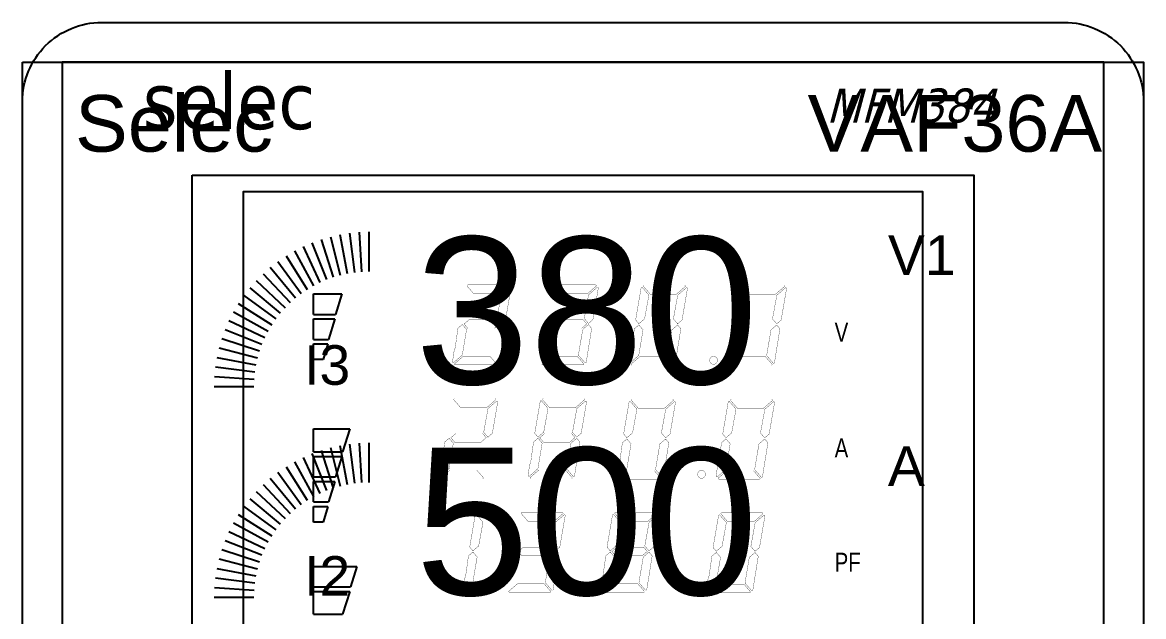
# Model space of a CAD drawing. Header units: millimetres. Extents: x 0 to 6126, y 0 to 4331.
# Drawn here: x 2050.2 to 2149.2, y 3653.4 to 3705.9 of the extents above; entities that cross this region are included whole.
import ezdxf

# ---------------------------------------------------------------- set-up
doc = ezdxf.new("R2010")
doc.units = ezdxf.units.MM
doc.layers.add('Text', color=4, linetype='Continuous')
doc.layers.add('THIET BI', color=2, linetype='Continuous')
doc.styles.add('chuviet', font='arial.ttf')
doc.styles.add('T25', font='txt', dxfattribs={"width": 0.8})

# ---------------------------------------------------------------- blocks, each defined once
blk = doc.blocks.new('vaf36A')
at = {"linetype": 'Continuous', "ltscale": 0.5}
h = blk.add_hatch(color=7, dxfattribs=at)
edge = h.paths.add_edge_path()
edge.add_ellipse((61878.077, -3190.666), major_axis=(-3.632, -3.632), ratio=0.454554, start_angle=0, end_angle=360, ccw=False)
edge = h.paths.add_edge_path()
edge.add_ellipse((61929.865, -3190.666), major_axis=(-3.632, -3.632), ratio=0.454554, start_angle=0, end_angle=360, ccw=False)
edge = h.paths.add_edge_path()
edge.add_ellipse((61943.071, -3190.666), major_axis=(-3.632, -3.632), ratio=0.454554, start_angle=0, end_angle=360, ccw=False)
h.paths.add_polyline_path([(61872.287, -3187.55, 1), (61874.706, -3187.55, 1)])
h.paths.add_polyline_path([(61927.902, -3187.617), (61925.288, -3187.617), (61926.595, -3189.17)])
h.paths.add_polyline_path([(61940.556, -3186.064), (61939.249, -3187.617), (61941.863, -3187.617)])
at = {"layer": 'THIET BI', "color": 7, "linetype": 'Continuous', "ltscale": 0.5}
for p, q in [((61888.862, -3119.303), (61889.732, -3122.693)), ((61888.862, -3119.303), (61889.732, -3122.693)), ((61889.699, -3119.116), (61890.355, -3122.554)), ((61889.699, -3119.116), (61890.355, -3122.554)), ((61890.546, -3118.982), (61890.985, -3122.454)), ((61890.546, -3118.982), (61890.985, -3122.454)), ((61891.4, -3118.901), (61891.619, -3122.394)), ((61891.4, -3118.901), (61891.619, -3122.394)), ((61892.257, -3118.874), (61892.257, -3122.374)), ((61892.257, -3118.874), (61892.257, -3122.374)), ((61886.445, -3120.173), (61887.935, -3123.34)), ((61886.445, -3120.173), (61887.935, -3123.34)), ((61887.232, -3119.833), (61888.52, -3123.087)), ((61887.232, -3119.833), (61888.52, -3123.087)), ((61888.039, -3119.542), (61889.12, -3122.871)), ((61888.039, -3119.542), (61889.12, -3122.871)), ((61884.943, -3120.999), (61886.818, -3123.954)), ((61884.943, -3120.999), (61886.818, -3123.954)), ((61885.681, -3120.563), (61887.367, -3123.63)), ((61885.681, -3120.563), (61887.367, -3123.63)), ((61883.556, -3122.007), (61885.787, -3124.703)), ((61883.556, -3122.007), (61885.787, -3124.703)), ((61884.233, -3121.481), (61886.291, -3124.313)), ((61884.233, -3121.481), (61886.291, -3124.313)), ((61882.306, -3123.18), (61884.858, -3125.576)), ((61882.306, -3123.18), (61884.858, -3125.576)), ((61882.913, -3122.574), (61885.309, -3125.125)), ((61882.913, -3122.574), (61885.309, -3125.125)), ((61881.739, -3123.823), (61884.436, -3126.054)), ((61881.739, -3123.823), (61884.436, -3126.054)), ((61880.732, -3125.21), (61883.687, -3127.085)), ((61880.732, -3125.21), (61883.687, -3127.085)), ((61881.214, -3124.501), (61884.045, -3126.558)), ((61881.214, -3124.501), (61884.045, -3126.558)), ((61880.295, -3125.948), (61883.362, -3127.634)), ((61880.295, -3125.948), (61883.362, -3127.634)), ((61879.906, -3126.712), (61883.073, -3128.202)), ((61879.906, -3126.712), (61883.073, -3128.202)), ((61879.275, -3128.306), (61882.603, -3129.388)), ((61879.275, -3128.306), (61882.603, -3129.388)), ((61879.565, -3127.499), (61882.819, -3128.788)), ((61879.565, -3127.499), (61882.819, -3128.788)), ((61879.036, -3129.13), (61882.426, -3130)), ((61879.036, -3129.13), (61882.426, -3130)), ((61878.848, -3129.966), (61882.286, -3130.622)), ((61878.848, -3129.966), (61882.286, -3130.622)), ((61878.714, -3130.813), (61882.187, -3131.252)), ((61878.714, -3130.813), (61882.187, -3131.252)), ((61878.634, -3131.667), (61882.127, -3131.887)), ((61878.634, -3131.667), (61882.127, -3131.887)), ((61878.607, -3132.524), (61882.107, -3132.524)), ((61878.607, -3132.524), (61882.107, -3132.524)), ((61878.607, -3132.524), (61882.107, -3132.524)), ((61878.607, -3132.524), (61882.107, -3132.524)), ((61888.039, -3138.178), (61889.12, -3141.506)), ((61888.039, -3138.178), (61889.12, -3141.506)), ((61888.862, -3137.938), (61889.732, -3141.328)), ((61888.862, -3137.938), (61889.732, -3141.328)), ((61889.699, -3137.751), (61890.355, -3141.189)), ((61889.699, -3137.751), (61890.355, -3141.189)), ((61890.546, -3137.617), (61890.985, -3141.09)), ((61890.546, -3137.617), (61890.985, -3141.09)), ((61891.4, -3137.536), (61891.619, -3141.03)), ((61891.4, -3137.536), (61891.619, -3141.03)), ((61892.257, -3137.51), (61892.257, -3141.01)), ((61892.257, -3137.51), (61892.257, -3141.01)), ((61885.681, -3139.198), (61887.367, -3142.265)), ((61885.681, -3139.198), (61887.367, -3142.265)), ((61886.445, -3138.809), (61887.935, -3141.976)), ((61886.445, -3138.809), (61887.935, -3141.976)), ((61887.232, -3138.468), (61888.52, -3141.722)), ((61887.232, -3138.468), (61888.52, -3141.722)), ((61884.233, -3140.116), (61886.291, -3142.948)), ((61884.233, -3140.116), (61886.291, -3142.948)), ((61884.943, -3139.634), (61886.818, -3142.59)), ((61884.943, -3139.634), (61886.818, -3142.59)), ((61882.913, -3141.209), (61885.309, -3143.761)), ((61882.913, -3141.209), (61885.309, -3143.761)), ((61883.556, -3140.642), (61885.787, -3143.339)), ((61883.556, -3140.642), (61885.787, -3143.339)), ((61882.306, -3141.815), (61884.858, -3144.211)), ((61882.306, -3141.815), (61884.858, -3144.211)), ((61881.214, -3143.136), (61884.045, -3145.194)), ((61881.214, -3143.136), (61884.045, -3145.194)), ((61881.739, -3142.459), (61884.436, -3144.69)), ((61881.739, -3142.459), (61884.436, -3144.69)), ((61880.732, -3143.846), (61883.687, -3145.721)), ((61880.732, -3143.846), (61883.687, -3145.721)), ((61880.295, -3144.584), (61883.362, -3146.27)), ((61880.295, -3144.584), (61883.362, -3146.27)), ((61879.565, -3146.135), (61882.819, -3147.423)), ((61879.565, -3146.135), (61882.819, -3147.423)), ((61879.906, -3145.348), (61883.073, -3146.838)), ((61879.906, -3145.348), (61883.073, -3146.838)), ((61879.275, -3146.941), (61882.603, -3148.023)), ((61879.275, -3146.941), (61882.603, -3148.023)), ((61879.036, -3147.765), (61882.426, -3148.635)), ((61879.036, -3147.765), (61882.426, -3148.635)), ((61878.848, -3148.602), (61882.286, -3149.258)), ((61878.848, -3148.602), (61882.286, -3149.258)), ((61878.714, -3149.449), (61882.187, -3149.887)), ((61878.714, -3149.449), (61882.187, -3149.887)), ((61878.607, -3151.16), (61882.107, -3151.16)), ((61878.607, -3151.16), (61882.107, -3151.16)), ((61878.607, -3151.16), (61882.107, -3151.16)), ((61878.607, -3151.16), (61882.107, -3151.16)), ((61878.634, -3150.302), (61882.127, -3150.522)), ((61878.634, -3150.302), (61882.127, -3150.522)), ((61890.546, -3157.078), (61890.985, -3160.55)), ((61890.546, -3157.078), (61890.985, -3160.55)), ((61891.4, -3156.997), (61891.619, -3160.49)), ((61891.4, -3156.997), (61891.619, -3160.49)), ((61892.257, -3156.97), (61892.257, -3160.47)), ((61892.257, -3156.97), (61892.257, -3160.47)), ((61887.232, -3157.929), (61888.52, -3161.183)), ((61887.232, -3157.929), (61888.52, -3161.183)), ((61888.039, -3157.638), (61889.12, -3160.967)), ((61888.039, -3157.638), (61889.12, -3160.967)), ((61888.862, -3157.399), (61889.732, -3160.789)), ((61888.862, -3157.399), (61889.732, -3160.789)), ((61889.699, -3157.212), (61890.355, -3160.65)), ((61889.699, -3157.212), (61890.355, -3160.65)), ((61885.681, -3158.659), (61887.367, -3161.726)), ((61885.681, -3158.659), (61887.367, -3161.726)), ((61886.445, -3158.269), (61887.935, -3161.436)), ((61886.445, -3158.269), (61887.935, -3161.436)), ((61884.233, -3159.577), (61886.291, -3162.409)), ((61884.233, -3159.577), (61886.291, -3162.409)), ((61884.943, -3159.095), (61886.818, -3162.05)), ((61884.943, -3159.095), (61886.818, -3162.05)), ((61882.913, -3160.67), (61885.309, -3163.221)), ((61882.913, -3160.67), (61885.309, -3163.221)), ((61883.556, -3160.103), (61885.787, -3162.8)), ((61883.556, -3160.103), (61885.787, -3162.8)), ((61881.739, -3161.919), (61884.436, -3164.15)), ((61881.739, -3161.919), (61884.436, -3164.15)), ((61882.306, -3161.276), (61884.858, -3163.672)), ((61882.306, -3161.276), (61884.858, -3163.672)), ((61881.214, -3162.597), (61884.045, -3164.654)), ((61881.214, -3162.597), (61884.045, -3164.654)), ((61880.732, -3163.306), (61883.687, -3165.182)), ((61880.732, -3163.306), (61883.687, -3165.182)), ((61879.906, -3164.808), (61883.073, -3166.299)), ((61879.906, -3164.808), (61883.073, -3166.299)), ((61880.295, -3164.044), (61883.362, -3165.731)), ((61880.295, -3164.044), (61883.362, -3165.731)), ((61879.565, -3165.595), (61882.819, -3166.884)), ((61879.565, -3165.595), (61882.819, -3166.884)), ((61879.275, -3166.402), (61882.603, -3167.484)), ((61879.275, -3166.402), (61882.603, -3167.484)), ((61879.036, -3167.226), (61882.426, -3168.096)), ((61879.036, -3167.226), (61882.426, -3168.096)), ((61878.714, -3168.91), (61882.187, -3169.348)), ((61878.714, -3168.91), (61882.187, -3169.348)), ((61878.848, -3168.063), (61882.286, -3168.718)), ((61878.848, -3168.063), (61882.286, -3168.718)), ((61878.634, -3169.763), (61882.127, -3169.983)), ((61878.634, -3169.763), (61882.127, -3169.983)), ((61878.607, -3170.62), (61882.107, -3170.62)), ((61878.607, -3170.62), (61882.107, -3170.62)), ((61878.607, -3170.62), (61882.107, -3170.62)), ((61878.607, -3170.62), (61882.107, -3170.62)), ((61926.595, -3187.617), (61926.595, -3183.874)), ((61926.595, -3183.874), (61930.828, -3183.874)), ((61937.125, -3183.874), (61940.556, -3183.874)), ((61940.556, -3186.064), (61940.556, -3183.874)), ((61940.556, -3186.064), (61939.249, -3187.617)), ((61940.556, -3186.064), (61941.863, -3187.617)), ((61927.902, -3187.617), (61925.288, -3187.617)), ((61926.595, -3189.17), (61925.288, -3187.617)), ((61926.595, -3189.17), (61927.902, -3187.617)), ((61941.863, -3187.617), (61939.249, -3187.617))]:
    blk.add_line(p, q, dxfattribs=at)
for points in [[(61861.667, -3103.869), (61960.667, -3103.869), (61960.667, -3202.869), (61861.667, -3202.869)], [(61876.667, -3113.869), (61945.667, -3113.869), (61945.667, -3172.869), (61876.667, -3172.869)]]:
    blk.add_lwpolyline(points, close=True, dxfattribs=at)
blk.add_circle((61873.497, -3187.55), 1.21, dxfattribs=at)
at = {"layer": 'THIET BI', "color": 7, "linetype": 'Continuous', "ltscale": 0.5, "extrusion": (0, 0, -1)}
for centre in [(61878.077, -3190.666), (61929.865, -3190.666), (61943.071, -3190.666)]:
    blk.add_ellipse(centre, major_axis=(-3.632, -3.632), ratio=0.454554, dxfattribs=at)
at = {"layer": 'THIET BI', "color": 7, "linetype": 'Continuous', "ltscale": 0.5, "style": 'chuviet'}
for s, height, p in [('Selec', 5, (61866.313, -3111.789)), ('VAF36A', 5, (61930.997, -3111.789)), ('380', 13, (61896.329, -3132.317)), ('V1', 3.5, (61938.092, -3122.679)), ('I3', 3.5, (61886.538, -3132.388)), ('500', 13, (61896.329, -3150.952)), ('A', 3.5, (61938.092, -3141.314)), ('I2', 3.5, (61886.538, -3151.024)), ('50.0', 13, (61896.329, -3170.413)), ('I1', 3.5, (61886.538, -3170.484)), ('Hz', 3.5, (61937.826, -3170.484)), ('PRG', 2, (61930.997, -3184.72)), ('A/M', 2, (61866.725, -3188.55)), ('I/h', 2, (61931.607, -3194.777)), ('V/r', 2, (61944.813, -3194.777)), ('VAF', 2, (61880.194, -3194.777))]:
    blk.add_text(s, height=height, dxfattribs=at).set_placement(p)
blk = doc.blocks.new('MFM384')
at = {"color": 6}
for p, q in [((-23.804, 73.203), (-23.804, 75.015)), ((-23.804, 75.015), (-21.286, 75.015)), ((-21.286, 75.015), (-21.844, 73.203)), ((-23.804, 73.203), (-21.844, 73.203)), ((-23.804, 70.99), (-23.804, 72.803)), ((-23.804, 72.803), (-21.907, 72.803)), ((-21.907, 72.803), (-22.465, 70.99)), ((-23.804, 70.99), (-22.465, 70.99)), ((-23.804, 69.203), (-23.804, 70.59)), ((-23.804, 70.59), (-22.528, 70.59)), ((-22.528, 70.59), (-22.955, 69.203)), ((-22.955, 69.203), (-23.804, 69.203)), ((-23.804, 61.06), (-23.804, 63.078)), ((-23.804, 63.078), (-20.602, 63.078)), ((-20.602, 63.078), (-21.223, 61.06)), ((-23.804, 61.06), (-21.223, 61.06)), ((-23.804, 58.847), (-23.804, 60.659)), ((-23.804, 60.659), (-21.286, 60.659)), ((-21.286, 60.659), (-21.844, 58.847)), ((-23.804, 58.847), (-21.844, 58.847)), ((-23.804, 56.634), (-23.804, 58.447)), ((-23.804, 58.447), (-21.907, 58.447)), ((-21.907, 58.447), (-22.465, 56.634)), ((-23.804, 56.634), (-22.465, 56.634)), ((-23.804, 54.847), (-23.804, 56.234)), ((-23.804, 56.234), (-22.528, 56.234)), ((-22.528, 56.234), (-22.955, 54.847)), ((-22.955, 54.847), (-23.804, 54.847)), ((-23.804, 49.122), (-23.804, 50.935)), ((-23.804, 50.935), (-19.981, 50.935)), ((-19.981, 50.935), (-20.539, 49.122)), ((-23.804, 49.122), (-20.539, 49.122)), ((-23.804, 46.704), (-23.804, 48.722)), ((-23.804, 48.722), (-20.602, 48.722)), ((-20.602, 48.722), (-21.223, 46.704)), ((-23.804, 46.704), (-21.223, 46.704))]:
    blk.add_line(p, q, dxfattribs=at)
blk.add_lwpolyline([(-42.5, 99), (42.5, 99, -0.414214), (49.5, 92), (49.5, 7, -0.414214), (42.5, 0), (-42.5, 0, -0.414214), (-49.5, 7), (-49.5, 92, -0.414214)], format="xyb", close=True, dxfattribs=at)
blk.add_lwpolyline([(-30, 24.042), (30, 24.042), (30, 84.042), (-30, 84.042)], close=True, dxfattribs=at)
at = {"color": 6, "linetype": 'ByBlock', "lineweight": -2, "const_width": 0.0247}
for points in [[(-10.225, 75.691), (-10.231, 75.697), (-10.235, 75.704), (-10.238, 75.712), (-10.241, 75.72), (-10.242, 75.728), (-10.243, 75.737), (-10.24, 75.755), (-10.233, 75.772), (-10.222, 75.786), (-10.208, 75.797), (-10.191, 75.804), (-10.173, 75.807), (-6.613, 75.807), (-6.594, 75.804), (-6.578, 75.797), (-6.564, 75.786), (-6.553, 75.772), (-6.546, 75.755), (-6.543, 75.737), (-6.544, 75.726), (-6.546, 75.717), (-6.549, 75.707), (-6.554, 75.699), (-6.56, 75.691), (-6.567, 75.684), (-7.312, 75.037), (-9.657, 75.037)], [(-7.6, 72.834), (-7.22, 74.931), (-6.475, 75.578), (-6.468, 75.583), (-6.461, 75.587), (-6.454, 75.591), (-6.446, 75.594), (-6.438, 75.595), (-6.429, 75.595), (-6.411, 75.593), (-6.394, 75.586), (-6.38, 75.575), (-6.369, 75.561), (-6.362, 75.544), (-6.359, 75.525), (-6.359, 75.524), (-6.359, 75.522), (-6.359, 75.52), (-6.36, 75.519), (-6.36, 75.517), (-6.36, 75.515), (-6.836, 72.742), (-7.226, 72.403)], [(-2.515, 75.691), (-2.52, 75.697), (-2.524, 75.704), (-2.528, 75.712), (-2.53, 75.72), (-2.532, 75.728), (-2.532, 75.737), (-2.53, 75.755), (-2.522, 75.772), (-2.512, 75.786), (-2.497, 75.797), (-2.481, 75.804), (-2.462, 75.807), (1.098, 75.807), (1.116, 75.804), (1.133, 75.797), (1.147, 75.786), (1.158, 75.772), (1.165, 75.755), (1.168, 75.737), (1.167, 75.726), (1.165, 75.717), (1.162, 75.707), (1.157, 75.699), (1.151, 75.691), (1.144, 75.684), (0.399, 75.037), (-1.946, 75.037)], [(0.11, 72.834), (0.491, 74.931), (1.235, 75.578), (1.242, 75.583), (1.249, 75.587), (1.257, 75.591), (1.265, 75.594), (1.273, 75.595), (1.281, 75.595), (1.3, 75.593), (1.317, 75.586), (1.331, 75.575), (1.342, 75.561), (1.349, 75.544), (1.351, 75.525), (1.351, 75.524), (1.351, 75.522), (1.351, 75.52), (1.351, 75.519), (1.351, 75.517), (1.351, 75.515), (0.875, 72.742), (0.485, 72.403)], [(4.936, 72.375), (4.647, 72.707), (5.13, 75.528), (5.134, 75.544), (5.142, 75.559), (5.153, 75.571), (5.166, 75.58), (5.182, 75.586), (5.199, 75.588), (5.209, 75.587), (5.219, 75.585), (5.228, 75.582), (5.237, 75.577), (5.245, 75.571), (5.252, 75.564), (5.82, 74.91), (5.44, 72.813)], [(5.357, 75.656), (5.352, 75.662), (5.348, 75.669), (5.345, 75.677), (5.342, 75.685), (5.341, 75.693), (5.34, 75.702), (5.343, 75.72), (5.35, 75.737), (5.361, 75.751), (5.375, 75.762), (5.392, 75.769), (5.41, 75.772), (8.97, 75.772), (8.989, 75.769), (9.005, 75.762), (9.019, 75.751), (9.03, 75.737), (9.037, 75.72), (9.04, 75.702), (9.039, 75.691), (9.037, 75.682), (9.034, 75.672), (9.029, 75.664), (9.023, 75.656), (9.016, 75.649), (8.271, 75.002), (5.926, 75.002)], [(7.983, 72.799), (8.363, 74.896), (9.108, 75.543), (9.115, 75.548), (9.122, 75.552), (9.129, 75.556), (9.137, 75.559), (9.145, 75.56), (9.154, 75.56), (9.172, 75.558), (9.189, 75.551), (9.203, 75.54), (9.214, 75.526), (9.221, 75.509), (9.224, 75.49), (9.224, 75.489), (9.223, 75.487), (9.223, 75.485), (9.223, 75.484), (9.223, 75.482), (9.223, 75.48), (8.747, 72.707), (8.357, 72.368)], [(13.688, 72.375), (13.399, 72.707), (13.881, 75.528), (13.886, 75.544), (13.894, 75.559), (13.905, 75.571), (13.918, 75.58), (13.934, 75.586), (13.951, 75.588), (13.961, 75.587), (13.971, 75.585), (13.98, 75.582), (13.988, 75.577), (13.996, 75.571), (14.004, 75.564), (14.572, 74.91), (14.192, 72.813)], [(14.109, 75.656), (14.104, 75.662), (14.1, 75.669), (14.096, 75.677), (14.094, 75.685), (14.093, 75.693), (14.092, 75.702), (14.095, 75.72), (14.102, 75.737), (14.113, 75.751), (14.127, 75.762), (14.144, 75.769), (14.162, 75.772), (17.722, 75.772), (17.74, 75.769), (17.757, 75.762), (17.771, 75.751), (17.782, 75.737), (17.789, 75.72), (17.792, 75.702), (17.791, 75.691), (17.789, 75.682), (17.786, 75.672), (17.781, 75.664), (17.775, 75.656), (17.768, 75.649), (17.023, 75.002), (14.678, 75.002)], [(16.735, 72.799), (17.115, 74.896), (17.86, 75.543), (17.866, 75.548), (17.873, 75.552), (17.881, 75.556), (17.889, 75.559), (17.897, 75.56), (17.905, 75.56), (17.924, 75.558), (17.941, 75.551), (17.955, 75.54), (17.966, 75.526), (17.973, 75.509), (17.975, 75.49), (17.975, 75.489), (17.975, 75.487), (17.975, 75.485), (17.975, 75.484), (17.975, 75.482), (17.975, 75.48), (17.499, 72.707), (17.109, 72.368)], [(-11.404, 68.965), (-10.659, 69.612), (-10.279, 71.88), (-10.654, 72.311), (-11.044, 71.972), (-11.079, 71.721), (-11.167, 71.093), (-11.282, 70.277), (-11.396, 69.899), (-11.485, 69.271), (-11.52, 69.018), (-11.517, 68.999), (-11.51, 68.983), (-11.499, 68.968), (-11.485, 68.958), (-11.469, 68.951), (-11.45, 68.948), (-11.441, 68.949), (-11.433, 68.95), (-11.425, 68.952), (-11.418, 68.956), (-11.411, 68.96)], [(-10.173, 71.972), (-10.502, 72.35), (-10.051, 72.742), (-7.706, 72.742), (-7.377, 72.364), (-7.828, 71.972)], [(-2.463, 71.972), (-2.791, 72.35), (-2.341, 72.742), (0.005, 72.742), (0.333, 72.364), (-0.117, 71.972)], [(0.767, 71.972), (0.478, 72.304), (-0.026, 71.866), (-0.406, 69.598), (0.163, 68.944), (0.17, 68.937), (0.178, 68.931), (0.186, 68.926), (0.195, 68.923), (0.205, 68.921), (0.215, 68.921), (0.232, 68.922), (0.248, 68.928), (0.261, 68.937), (0.272, 68.949), (0.28, 68.964), (0.285, 68.981)], [(4.179, 68.93), (4.923, 69.577), (5.304, 71.845), (4.929, 72.276), (4.539, 71.937), (4.504, 71.686), (4.416, 71.058), (4.301, 70.242), (4.186, 69.864), (4.098, 69.236), (4.063, 68.983), (4.065, 68.964), (4.072, 68.948), (4.083, 68.933), (4.098, 68.923), (4.114, 68.916), (4.133, 68.913), (4.142, 68.914), (4.15, 68.915), (4.158, 68.917), (4.165, 68.921), (4.172, 68.925)], [(8.639, 71.937), (8.35, 72.269), (7.847, 71.831), (7.466, 69.563), (8.035, 68.909), (8.042, 68.902), (8.05, 68.896), (8.058, 68.891), (8.068, 68.888), (8.077, 68.886), (8.088, 68.886), (8.105, 68.887), (8.12, 68.893), (8.134, 68.902), (8.145, 68.914), (8.153, 68.929), (8.157, 68.946)], [(12.931, 68.93), (13.675, 69.577), (14.056, 71.845), (13.681, 72.276), (13.291, 71.937), (13.256, 71.686), (13.168, 71.058), (13.053, 70.242), (12.938, 69.864), (12.85, 69.236), (12.815, 68.983), (12.817, 68.964), (12.824, 68.948), (12.835, 68.933), (12.849, 68.923), (12.866, 68.916), (12.885, 68.913), (12.893, 68.914), (12.902, 68.915), (12.909, 68.917), (12.917, 68.921), (12.924, 68.925)], [(17.391, 71.937), (17.102, 72.269), (16.599, 71.831), (16.218, 69.563), (16.787, 68.909), (16.794, 68.902), (16.802, 68.896), (16.81, 68.891), (16.819, 68.888), (16.829, 68.886), (16.839, 68.886), (16.856, 68.887), (16.872, 68.893), (16.885, 68.902), (16.896, 68.914), (16.904, 68.929), (16.909, 68.946)], [(-11.266, 68.737), (-11.285, 68.739), (-11.302, 68.746), (-11.316, 68.757), (-11.327, 68.772), (-11.334, 68.788), (-11.336, 68.807), (-11.336, 68.817), (-11.334, 68.827), (-11.33, 68.836), (-11.325, 68.844), (-11.319, 68.852), (-11.312, 68.86), (-10.568, 69.507), (-8.222, 69.507), (-7.654, 68.853), (-7.649, 68.846), (-7.644, 68.839), (-7.641, 68.831), (-7.638, 68.823), (-7.637, 68.815), (-7.637, 68.807), (-7.639, 68.788), (-7.646, 68.772), (-7.657, 68.757), (-7.671, 68.746), (-7.688, 68.739), (-7.707, 68.737)], [(-3.556, 68.737), (-3.574, 68.739), (-3.591, 68.746), (-3.605, 68.757), (-3.616, 68.772), (-3.623, 68.788), (-3.626, 68.807), (-3.625, 68.817), (-3.623, 68.827), (-3.62, 68.836), (-3.615, 68.844), (-3.609, 68.852), (-3.602, 68.86), (-2.857, 69.507), (-0.512, 69.507), (0.057, 68.853), (0.062, 68.846), (0.066, 68.839), (0.07, 68.831), (0.072, 68.823), (0.074, 68.815), (0.074, 68.807), (0.072, 68.788), (0.064, 68.772), (0.054, 68.757), (0.039, 68.746), (0.023, 68.739), (0.004, 68.737)], [(4.317, 68.702), (4.298, 68.704), (4.281, 68.711), (4.267, 68.722), (4.256, 68.737), (4.249, 68.753), (4.247, 68.772), (4.247, 68.782), (4.249, 68.792), (4.253, 68.801), (4.257, 68.809), (4.263, 68.817), (4.271, 68.825), (5.015, 69.472), (7.361, 69.472), (7.929, 68.818), (7.934, 68.811), (7.939, 68.804), (7.942, 68.796), (7.944, 68.788), (7.946, 68.78), (7.946, 68.772), (7.944, 68.753), (7.937, 68.737), (7.926, 68.722), (7.912, 68.711), (7.895, 68.704), (7.876, 68.702)], [(11.876, 69.146), (11.864, 69.239), (11.829, 69.323), (11.774, 69.394), (11.703, 69.449), (11.619, 69.484), (11.526, 69.496), (11.433, 69.484), (11.35, 69.449), (11.279, 69.394), (11.224, 69.323), (11.189, 69.239), (11.176, 69.146), (11.189, 69.054), (11.224, 68.97), (11.279, 68.899), (11.35, 68.844), (11.433, 68.809), (11.526, 68.796), (11.619, 68.809), (11.703, 68.844), (11.774, 68.899), (11.829, 68.97), (11.864, 69.054)], [(13.069, 68.702), (13.05, 68.704), (13.033, 68.711), (13.019, 68.722), (13.008, 68.737), (13.001, 68.753), (12.998, 68.772), (12.999, 68.782), (13.001, 68.792), (13.005, 68.801), (13.009, 68.809), (13.015, 68.817), (13.023, 68.825), (13.767, 69.472), (16.112, 69.472), (16.681, 68.818), (16.686, 68.811), (16.691, 68.804), (16.694, 68.796), (16.696, 68.788), (16.698, 68.78), (16.698, 68.772), (16.696, 68.753), (16.689, 68.737), (16.678, 68.722), (16.663, 68.711), (16.647, 68.704), (16.628, 68.702)], [(-11.393, 65.642), (-11.399, 65.648), (-11.403, 65.655), (-11.406, 65.663), (-11.409, 65.671), (-11.41, 65.679), (-11.411, 65.687), (-11.408, 65.706), (-11.401, 65.723), (-11.39, 65.737), (-11.376, 65.748), (-11.359, 65.755), (-11.34, 65.757), (-7.781, 65.757), (-7.762, 65.755), (-7.746, 65.748), (-7.731, 65.737), (-7.72, 65.723), (-7.713, 65.706), (-7.711, 65.687), (-7.712, 65.677), (-7.714, 65.668), (-7.717, 65.658), (-7.722, 65.65), (-7.728, 65.642), (-7.735, 65.635), (-8.479, 64.987), (-10.825, 64.987)], [(-8.768, 62.784), (-8.388, 64.882), (-7.643, 65.529), (-7.636, 65.534), (-7.629, 65.538), (-7.622, 65.542), (-7.614, 65.545), (-7.606, 65.546), (-7.597, 65.546), (-7.579, 65.544), (-7.562, 65.537), (-7.548, 65.526), (-7.537, 65.512), (-7.53, 65.495), (-7.527, 65.476), (-7.527, 65.475), (-7.527, 65.473), (-7.527, 65.471), (-7.528, 65.47), (-7.528, 65.468), (-7.528, 65.466), (-8.004, 62.693), (-8.394, 62.354)], [(-3.971, 62.361), (-4.26, 62.693), (-3.778, 65.514), (-3.773, 65.53), (-3.765, 65.545), (-3.754, 65.556), (-3.741, 65.566), (-3.725, 65.572), (-3.708, 65.574), (-3.698, 65.573), (-3.688, 65.571), (-3.679, 65.568), (-3.671, 65.563), (-3.663, 65.557), (-3.656, 65.549), (-3.087, 64.896), (-3.467, 62.798)], [(-3.55, 65.642), (-3.555, 65.648), (-3.559, 65.655), (-3.563, 65.663), (-3.565, 65.671), (-3.567, 65.679), (-3.567, 65.687), (-3.565, 65.706), (-3.557, 65.723), (-3.547, 65.737), (-3.532, 65.748), (-3.516, 65.755), (-3.497, 65.757), (0.063, 65.757), (0.081, 65.755), (0.098, 65.748), (0.112, 65.737), (0.123, 65.723), (0.13, 65.706), (0.133, 65.687), (0.132, 65.677), (0.13, 65.668), (0.127, 65.658), (0.122, 65.65), (0.116, 65.642), (0.109, 65.635), (-0.636, 64.987), (-2.981, 64.987)], [(-0.925, 62.784), (-0.544, 64.882), (0.2, 65.529), (0.207, 65.534), (0.214, 65.538), (0.222, 65.542), (0.23, 65.545), (0.238, 65.546), (0.246, 65.546), (0.265, 65.544), (0.282, 65.537), (0.296, 65.526), (0.307, 65.512), (0.314, 65.495), (0.316, 65.476), (0.316, 65.475), (0.316, 65.473), (0.316, 65.471), (0.316, 65.47), (0.316, 65.468), (0.316, 65.466), (-0.16, 62.693), (-0.55, 62.354)], [(3.876, 62.301), (3.587, 62.633), (4.07, 65.454), (4.074, 65.47), (4.082, 65.484), (4.093, 65.496), (4.106, 65.505), (4.122, 65.512), (4.139, 65.514), (4.149, 65.513), (4.159, 65.511), (4.168, 65.507), (4.176, 65.503), (4.184, 65.497), (4.192, 65.489), (4.76, 64.835), (4.38, 62.738)], [(4.297, 65.582), (4.292, 65.588), (4.288, 65.595), (4.284, 65.603), (4.282, 65.61), (4.281, 65.619), (4.28, 65.627), (4.283, 65.646), (4.29, 65.663), (4.301, 65.677), (4.315, 65.687), (4.332, 65.695), (4.35, 65.697), (7.91, 65.697), (7.928, 65.695), (7.945, 65.687), (7.959, 65.677), (7.97, 65.663), (7.977, 65.646), (7.98, 65.627), (7.979, 65.617), (7.977, 65.608), (7.974, 65.598), (7.969, 65.589), (7.963, 65.582), (7.956, 65.575), (7.211, 64.927), (4.866, 64.927)], [(6.923, 62.724), (7.303, 64.821), (8.048, 65.469), (8.054, 65.474), (8.061, 65.478), (8.069, 65.482), (8.077, 65.484), (8.085, 65.486), (8.093, 65.486), (8.112, 65.484), (8.129, 65.477), (8.143, 65.465), (8.154, 65.451), (8.161, 65.435), (8.163, 65.416), (8.163, 65.414), (8.163, 65.413), (8.163, 65.411), (8.163, 65.409), (8.163, 65.408), (8.163, 65.406), (7.687, 62.633), (7.297, 62.294)], [(12.628, 62.301), (12.339, 62.633), (12.821, 65.454), (12.826, 65.47), (12.834, 65.484), (12.845, 65.496), (12.858, 65.505), (12.874, 65.512), (12.891, 65.514), (12.901, 65.513), (12.911, 65.511), (12.92, 65.507), (12.928, 65.503), (12.936, 65.497), (12.943, 65.489), (13.512, 64.835), (13.132, 62.738)], [(13.049, 65.582), (13.044, 65.588), (13.04, 65.595), (13.036, 65.603), (13.034, 65.61), (13.032, 65.619), (13.032, 65.627), (13.034, 65.646), (13.042, 65.663), (13.052, 65.677), (13.067, 65.687), (13.083, 65.695), (13.102, 65.697), (16.662, 65.697), (16.68, 65.695), (16.697, 65.687), (16.711, 65.677), (16.722, 65.663), (16.729, 65.646), (16.732, 65.627), (16.731, 65.617), (16.729, 65.608), (16.725, 65.598), (16.721, 65.589), (16.715, 65.582), (16.707, 65.575), (15.963, 64.927), (13.618, 64.927)], [(15.674, 62.724), (16.055, 64.821), (16.799, 65.469), (16.806, 65.474), (16.813, 65.478), (16.821, 65.482), (16.829, 65.484), (16.837, 65.486), (16.845, 65.486), (16.864, 65.484), (16.881, 65.477), (16.895, 65.465), (16.906, 65.451), (16.913, 65.435), (16.915, 65.416), (16.915, 65.414), (16.915, 65.413), (16.915, 65.411), (16.915, 65.409), (16.915, 65.408), (16.915, 65.406), (16.439, 62.633), (16.049, 62.294)], [(-11.341, 61.923), (-11.67, 62.301), (-11.219, 62.693), (-8.874, 62.693), (-8.545, 62.315), (-8.996, 61.923)], [(-3.498, 61.923), (-3.826, 62.301), (-3.376, 62.693), (-1.03, 62.693), (-0.702, 62.315), (-1.152, 61.923)], [(-12.572, 58.916), (-11.827, 59.563), (-11.447, 61.831), (-11.822, 62.262), (-12.212, 61.923), (-12.247, 61.671), (-12.335, 61.044), (-12.45, 60.227), (-12.564, 59.85), (-12.653, 59.221), (-12.688, 58.969), (-12.685, 58.95), (-12.678, 58.934), (-12.667, 58.919), (-12.653, 58.909), (-12.636, 58.902), (-12.618, 58.899), (-12.609, 58.899), (-12.601, 58.901), (-12.593, 58.903), (-12.586, 58.906), (-12.579, 58.911)], [(-4.728, 58.916), (-3.984, 59.563), (-3.603, 61.831), (-3.978, 62.262), (-4.368, 61.923), (-4.403, 61.671), (-4.492, 61.044), (-4.606, 60.227), (-4.721, 59.85), (-4.809, 59.221), (-4.844, 58.969), (-4.842, 58.95), (-4.835, 58.934), (-4.824, 58.919), (-4.81, 58.909), (-4.793, 58.902), (-4.774, 58.899), (-4.766, 58.899), (-4.758, 58.901), (-4.75, 58.903), (-4.742, 58.906), (-4.735, 58.911)], [(-0.268, 61.923), (-0.557, 62.255), (-1.061, 61.817), (-1.441, 59.549), (-0.872, 58.895), (-0.865, 58.888), (-0.857, 58.882), (-0.849, 58.877), (-0.84, 58.874), (-0.83, 58.871), (-0.82, 58.871), (-0.803, 58.873), (-0.787, 58.879), (-0.774, 58.888), (-0.763, 58.9), (-0.755, 58.915), (-0.75, 58.932)], [(3.119, 58.856), (3.863, 59.503), (4.244, 61.771), (3.869, 62.202), (3.479, 61.863), (3.444, 61.611), (3.356, 60.983), (3.241, 60.167), (3.126, 59.79), (3.038, 59.161), (3.003, 58.909), (3.005, 58.89), (3.012, 58.874), (3.023, 58.859), (3.037, 58.848), (3.054, 58.841), (3.073, 58.839), (3.081, 58.839), (3.09, 58.841), (3.097, 58.843), (3.105, 58.846), (3.112, 58.85)], [(7.579, 61.863), (7.29, 62.195), (6.787, 61.757), (6.406, 59.489), (6.975, 58.835), (6.982, 58.827), (6.99, 58.822), (6.998, 58.817), (7.007, 58.813), (7.017, 58.811), (7.027, 58.811), (7.044, 58.813), (7.06, 58.819), (7.073, 58.828), (7.084, 58.84), (7.092, 58.855), (7.097, 58.871)], [(11.871, 58.856), (12.615, 59.503), (12.996, 61.771), (12.621, 62.202), (12.231, 61.863), (12.196, 61.611), (12.107, 60.983), (11.993, 60.167), (11.878, 59.79), (11.79, 59.161), (11.755, 58.909), (11.757, 58.89), (11.764, 58.874), (11.775, 58.859), (11.789, 58.848), (11.806, 58.841), (11.825, 58.839), (11.833, 58.839), (11.841, 58.841), (11.849, 58.843), (11.857, 58.846), (11.864, 58.85)], [(16.331, 61.863), (16.042, 62.195), (15.538, 61.757), (15.158, 59.489), (15.726, 58.835), (15.734, 58.827), (15.742, 58.822), (15.75, 58.817), (15.759, 58.813), (15.769, 58.811), (15.779, 58.811), (15.796, 58.813), (15.812, 58.819), (15.825, 58.828), (15.836, 58.84), (15.844, 58.855), (15.849, 58.871)], [(-12.434, 58.687), (-12.453, 58.69), (-12.47, 58.697), (-12.484, 58.708), (-12.495, 58.722), (-12.502, 58.739), (-12.504, 58.757), (-12.503, 58.768), (-12.501, 58.778), (-12.498, 58.787), (-12.493, 58.795), (-12.487, 58.803), (-12.48, 58.811), (-11.736, 59.457), (-9.39, 59.457), (-8.822, 58.804), (-8.816, 58.797), (-8.812, 58.79), (-8.809, 58.782), (-8.806, 58.774), (-8.805, 58.766), (-8.805, 58.757), (-8.807, 58.739), (-8.814, 58.722), (-8.825, 58.708), (-8.839, 58.697), (-8.856, 58.69), (-8.875, 58.687)], [(-4.591, 58.687), (-4.609, 58.69), (-4.626, 58.697), (-4.64, 58.708), (-4.651, 58.722), (-4.658, 58.739), (-4.661, 58.757), (-4.66, 58.768), (-4.658, 58.778), (-4.655, 58.787), (-4.65, 58.795), (-4.644, 58.803), (-4.637, 58.811), (-3.892, 59.457), (-1.547, 59.457), (-0.978, 58.804), (-0.973, 58.797), (-0.969, 58.79), (-0.965, 58.782), (-0.963, 58.774), (-0.961, 58.766), (-0.961, 58.757), (-0.964, 58.739), (-0.971, 58.722), (-0.982, 58.708), (-0.996, 58.697), (-1.012, 58.69), (-1.031, 58.687)], [(3.257, 58.627), (3.238, 58.63), (3.221, 58.637), (3.207, 58.647), (3.196, 58.662), (3.189, 58.679), (3.186, 58.697), (3.187, 58.708), (3.189, 58.717), (3.193, 58.727), (3.197, 58.735), (3.203, 58.743), (3.211, 58.75), (3.955, 59.397), (6.3, 59.397), (6.869, 58.743), (6.874, 58.736), (6.879, 58.729), (6.882, 58.722), (6.884, 58.714), (6.886, 58.706), (6.886, 58.697), (6.884, 58.679), (6.877, 58.662), (6.866, 58.647), (6.851, 58.637), (6.835, 58.63), (6.816, 58.627)], [(10.816, 59.072), (10.804, 59.165), (10.768, 59.249), (10.714, 59.32), (10.643, 59.374), (10.559, 59.41), (10.466, 59.422), (10.373, 59.41), (10.29, 59.374), (10.219, 59.32), (10.164, 59.249), (10.129, 59.165), (10.116, 59.072), (10.129, 58.979), (10.164, 58.895), (10.219, 58.825), (10.29, 58.77), (10.373, 58.734), (10.466, 58.722), (10.559, 58.734), (10.643, 58.77), (10.714, 58.825), (10.768, 58.895), (10.804, 58.979)], [(12.008, 58.627), (11.99, 58.63), (11.973, 58.637), (11.959, 58.647), (11.948, 58.662), (11.941, 58.679), (11.938, 58.697), (11.939, 58.708), (11.941, 58.717), (11.944, 58.727), (11.949, 58.735), (11.955, 58.743), (11.962, 58.75), (12.707, 59.397), (15.052, 59.397), (15.621, 58.743), (15.626, 58.736), (15.63, 58.729), (15.634, 58.722), (15.636, 58.714), (15.638, 58.706), (15.638, 58.697), (15.636, 58.679), (15.628, 58.662), (15.617, 58.647), (15.603, 58.637), (15.587, 58.63), (15.568, 58.627)], [(-9.715, 52.312), (-10.003, 52.644), (-9.521, 55.465), (-9.517, 55.481), (-9.509, 55.495), (-9.498, 55.507), (-9.484, 55.516), (-9.469, 55.523), (-9.452, 55.525), (-9.442, 55.524), (-9.432, 55.522), (-9.423, 55.519), (-9.414, 55.514), (-9.406, 55.508), (-9.399, 55.5), (-8.83, 54.847), (-9.211, 52.749)], [(-5.439, 55.593), (-5.444, 55.599), (-5.448, 55.606), (-5.452, 55.614), (-5.454, 55.621), (-5.455, 55.63), (-5.456, 55.638), (-5.453, 55.657), (-5.446, 55.674), (-5.435, 55.688), (-5.421, 55.698), (-5.405, 55.706), (-5.386, 55.708), (-1.826, 55.708), (-1.808, 55.706), (-1.791, 55.698), (-1.777, 55.688), (-1.766, 55.674), (-1.759, 55.657), (-1.756, 55.638), (-1.757, 55.628), (-1.759, 55.619), (-1.762, 55.609), (-1.767, 55.6), (-1.773, 55.593), (-1.78, 55.586), (-2.525, 54.938), (-4.87, 54.938)], [(-2.814, 52.735), (-2.433, 54.833), (-1.688, 55.48), (-1.682, 55.485), (-1.675, 55.489), (-1.667, 55.493), (-1.659, 55.495), (-1.651, 55.497), (-1.643, 55.497), (-1.624, 55.495), (-1.607, 55.488), (-1.593, 55.477), (-1.582, 55.463), (-1.575, 55.446), (-1.573, 55.427), (-1.573, 55.425), (-1.573, 55.424), (-1.573, 55.422), (-1.573, 55.421), (-1.573, 55.419), (-1.573, 55.417), (-2.049, 52.644), (-2.439, 52.305)], [(2.409, 52.312), (2.121, 52.644), (2.603, 55.465), (2.607, 55.481), (2.615, 55.495), (2.626, 55.507), (2.64, 55.516), (2.655, 55.523), (2.672, 55.525), (2.682, 55.524), (2.692, 55.522), (2.701, 55.519), (2.71, 55.514), (2.718, 55.508), (2.725, 55.5), (3.293, 54.847), (2.913, 52.749)], [(2.831, 55.593), (2.825, 55.599), (2.821, 55.606), (2.818, 55.614), (2.815, 55.621), (2.814, 55.63), (2.813, 55.638), (2.816, 55.657), (2.823, 55.674), (2.834, 55.688), (2.848, 55.698), (2.865, 55.706), (2.883, 55.708), (6.443, 55.708), (6.462, 55.706), (6.478, 55.698), (6.492, 55.688), (6.503, 55.674), (6.51, 55.657), (6.513, 55.638), (6.512, 55.628), (6.51, 55.619), (6.507, 55.609), (6.502, 55.6), (6.496, 55.593), (6.489, 55.586), (5.744, 54.938), (3.399, 54.938)], [(5.456, 52.735), (5.836, 54.833), (6.581, 55.48), (6.588, 55.485), (6.595, 55.489), (6.602, 55.493), (6.61, 55.495), (6.618, 55.497), (6.627, 55.497), (6.645, 55.495), (6.662, 55.488), (6.676, 55.477), (6.687, 55.463), (6.694, 55.446), (6.697, 55.427), (6.697, 55.425), (6.697, 55.424), (6.697, 55.422), (6.696, 55.421), (6.696, 55.419), (6.696, 55.417), (6.22, 52.644), (5.83, 52.305)], [(11.776, 52.277), (11.488, 52.609), (11.97, 55.43), (11.974, 55.446), (11.982, 55.46), (11.993, 55.472), (12.007, 55.481), (12.022, 55.488), (12.039, 55.49), (12.049, 55.489), (12.059, 55.487), (12.068, 55.484), (12.077, 55.479), (12.085, 55.473), (12.092, 55.465), (12.661, 54.812), (12.28, 52.714)], [(12.198, 55.558), (12.192, 55.564), (12.188, 55.571), (12.185, 55.579), (12.182, 55.586), (12.181, 55.595), (12.18, 55.603), (12.183, 55.622), (12.19, 55.639), (12.201, 55.653), (12.215, 55.663), (12.232, 55.671), (12.251, 55.673), (15.81, 55.673), (15.829, 55.671), (15.845, 55.663), (15.86, 55.653), (15.871, 55.639), (15.878, 55.622), (15.88, 55.603), (15.879, 55.593), (15.877, 55.584), (15.874, 55.574), (15.869, 55.565), (15.863, 55.558), (15.856, 55.551), (15.112, 54.903), (12.766, 54.903)], [(14.823, 52.7), (15.203, 54.798), (15.948, 55.445), (15.955, 55.45), (15.962, 55.454), (15.969, 55.458), (15.977, 55.46), (15.985, 55.462), (15.994, 55.462), (16.012, 55.46), (16.029, 55.453), (16.043, 55.442), (16.054, 55.428), (16.061, 55.411), (16.064, 55.392), (16.064, 55.39), (16.064, 55.389), (16.064, 55.387), (16.063, 55.386), (16.063, 55.384), (16.063, 55.382), (15.587, 52.609), (15.197, 52.27)], [(-5.387, 51.874), (-5.715, 52.252), (-5.265, 52.644), (-2.919, 52.644), (-2.591, 52.266), (-3.041, 51.874)], [(2.883, 51.874), (2.554, 52.252), (3.005, 52.644), (5.35, 52.644), (5.679, 52.266), (5.228, 51.874)], [(-10.472, 48.867), (-9.727, 49.514), (-9.347, 51.782), (-9.721, 52.213), (-10.112, 51.874), (-10.147, 51.622), (-10.235, 50.994), (-10.35, 50.178), (-10.464, 49.801), (-10.553, 49.172), (-10.588, 48.92), (-10.585, 48.901), (-10.578, 48.885), (-10.567, 48.87), (-10.553, 48.859), (-10.536, 48.852), (-10.518, 48.85), (-10.509, 48.85), (-10.501, 48.852), (-10.493, 48.854), (-10.486, 48.857), (-10.479, 48.862)], [(-2.157, 51.874), (-2.446, 52.206), (-2.949, 51.768), (-3.33, 49.5), (-2.761, 48.846), (-2.754, 48.838), (-2.746, 48.833), (-2.738, 48.828), (-2.729, 48.824), (-2.719, 48.822), (-2.709, 48.822), (-2.692, 48.824), (-2.676, 48.83), (-2.663, 48.839), (-2.652, 48.851), (-2.644, 48.866), (-2.639, 48.883)], [(1.652, 48.867), (2.396, 49.514), (2.777, 51.782), (2.402, 52.213), (2.012, 51.874), (1.977, 51.622), (1.889, 50.994), (1.774, 50.178), (1.66, 49.801), (1.571, 49.172), (1.536, 48.92), (1.539, 48.901), (1.546, 48.885), (1.557, 48.87), (1.571, 48.859), (1.587, 48.852), (1.606, 48.85), (1.615, 48.85), (1.623, 48.852), (1.631, 48.854), (1.638, 48.857), (1.645, 48.862)], [(6.112, 51.874), (5.824, 52.206), (5.32, 51.768), (4.939, 49.5), (5.508, 48.846), (5.515, 48.838), (5.523, 48.833), (5.532, 48.828), (5.541, 48.824), (5.55, 48.822), (5.561, 48.822), (5.578, 48.824), (5.593, 48.83), (5.607, 48.839), (5.618, 48.851), (5.626, 48.866), (5.63, 48.883)], [(11.019, 48.832), (11.764, 49.479), (12.144, 51.747), (11.769, 52.178), (11.379, 51.839), (11.344, 51.587), (11.256, 50.959), (11.141, 50.143), (11.027, 49.766), (10.938, 49.137), (10.903, 48.885), (10.906, 48.866), (10.913, 48.85), (10.924, 48.835), (10.938, 48.824), (10.955, 48.817), (10.973, 48.815), (10.982, 48.815), (10.99, 48.817), (10.998, 48.819), (11.005, 48.822), (11.012, 48.827)], [(15.479, 51.839), (15.191, 52.171), (14.687, 51.733), (14.306, 49.465), (14.875, 48.811), (14.882, 48.803), (14.89, 48.798), (14.899, 48.793), (14.908, 48.789), (14.918, 48.787), (14.928, 48.787), (14.945, 48.789), (14.96, 48.795), (14.974, 48.804), (14.985, 48.816), (14.993, 48.831), (14.997, 48.848)], [(-6.48, 48.638), (-6.498, 48.641), (-6.515, 48.648), (-6.529, 48.659), (-6.54, 48.673), (-6.547, 48.69), (-6.55, 48.708), (-6.549, 48.719), (-6.547, 48.729), (-6.543, 48.738), (-6.539, 48.746), (-6.533, 48.754), (-6.525, 48.761), (-5.781, 49.408), (-3.436, 49.408), (-2.867, 48.754), (-2.862, 48.747), (-2.858, 48.74), (-2.854, 48.733), (-2.852, 48.725), (-2.85, 48.717), (-2.85, 48.708), (-2.852, 48.69), (-2.859, 48.673), (-2.87, 48.659), (-2.885, 48.648), (-2.901, 48.641), (-2.92, 48.638)], [(1.79, 48.638), (1.771, 48.641), (1.754, 48.648), (1.74, 48.659), (1.729, 48.673), (1.722, 48.69), (1.72, 48.708), (1.72, 48.719), (1.723, 48.729), (1.726, 48.738), (1.731, 48.746), (1.737, 48.754), (1.744, 48.761), (2.488, 49.408), (4.834, 49.408), (5.402, 48.754), (5.408, 48.747), (5.412, 48.74), (5.415, 48.733), (5.418, 48.725), (5.419, 48.717), (5.419, 48.708), (5.417, 48.69), (5.41, 48.673), (5.399, 48.659), (5.385, 48.648), (5.368, 48.641), (5.349, 48.638)], [(9.507, 49.048), (9.495, 49.141), (9.459, 49.225), (9.404, 49.296), (9.334, 49.35), (9.25, 49.386), (9.157, 49.398), (9.064, 49.386), (8.98, 49.35), (8.91, 49.296), (8.855, 49.225), (8.82, 49.141), (8.807, 49.048), (8.82, 48.955), (8.855, 48.871), (8.91, 48.801), (8.98, 48.746), (9.064, 48.71), (9.157, 48.698), (9.25, 48.71), (9.334, 48.746), (9.404, 48.801), (9.459, 48.871), (9.495, 48.955)], [(11.157, 48.603), (11.138, 48.606), (11.121, 48.613), (11.107, 48.624), (11.096, 48.638), (11.089, 48.655), (11.087, 48.673), (11.088, 48.684), (11.09, 48.694), (11.093, 48.703), (11.098, 48.711), (11.104, 48.719), (11.111, 48.726), (11.855, 49.373), (14.201, 49.373), (14.769, 48.719), (14.775, 48.712), (14.779, 48.705), (14.782, 48.698), (14.785, 48.69), (14.786, 48.682), (14.786, 48.673), (14.784, 48.655), (14.777, 48.638), (14.766, 48.624), (14.752, 48.613), (14.735, 48.606), (14.716, 48.603)]]:
    blk.add_lwpolyline(points, close=True, dxfattribs=at)
at = {"color": 6, "width": 2201.82032, "attachment_point": 5}
for s, insert, char_height in [('{\\fTahoma|b0|i0|c0|p34;selec}', (-31.266, 92.026), 5), ('{\\fTahoma|b0|i1|c0|p34;MFM384}', (28.933, 91.626), 3)]:
    blk.add_mtext(s, dxfattribs=dict(at, insert=insert, char_height=char_height))
at = {"layer": 'Text', "color": 6, "style": 'T25', "width": 0.8}
for s, height, p in [('V', 1.682, (22.223, 70.782)), ('A', 1.682, (22.223, 60.565)), ('PF', 1.6817, (22.223, 50.466))]:
    blk.add_text(s, height=height, dxfattribs=at).set_placement(p)

msp = doc.modelspace()

# ---------------------------------------------------------------- linework, layer by layer
at = {"color": 2}
msp.add_lwpolyline([(2053.742, 3610.389), (2145.742, 3610.389), (2145.742, 3702.389), (2053.742, 3702.389)], close=True, dxfattribs=at)

# ---------------------------------------------------------------- block references
at = {"color": 7}
msp.add_blockref('MFM384', (2099.742, 3606.889), dxfattribs=at)
at = {"layer": 'THIET BI', "color": 7, "linetype": 'Continuous'}
msp.add_blockref('vaf36A', (-59811.425, 6806.258), dxfattribs=at)

doc.saveas('drawing.dxf')
